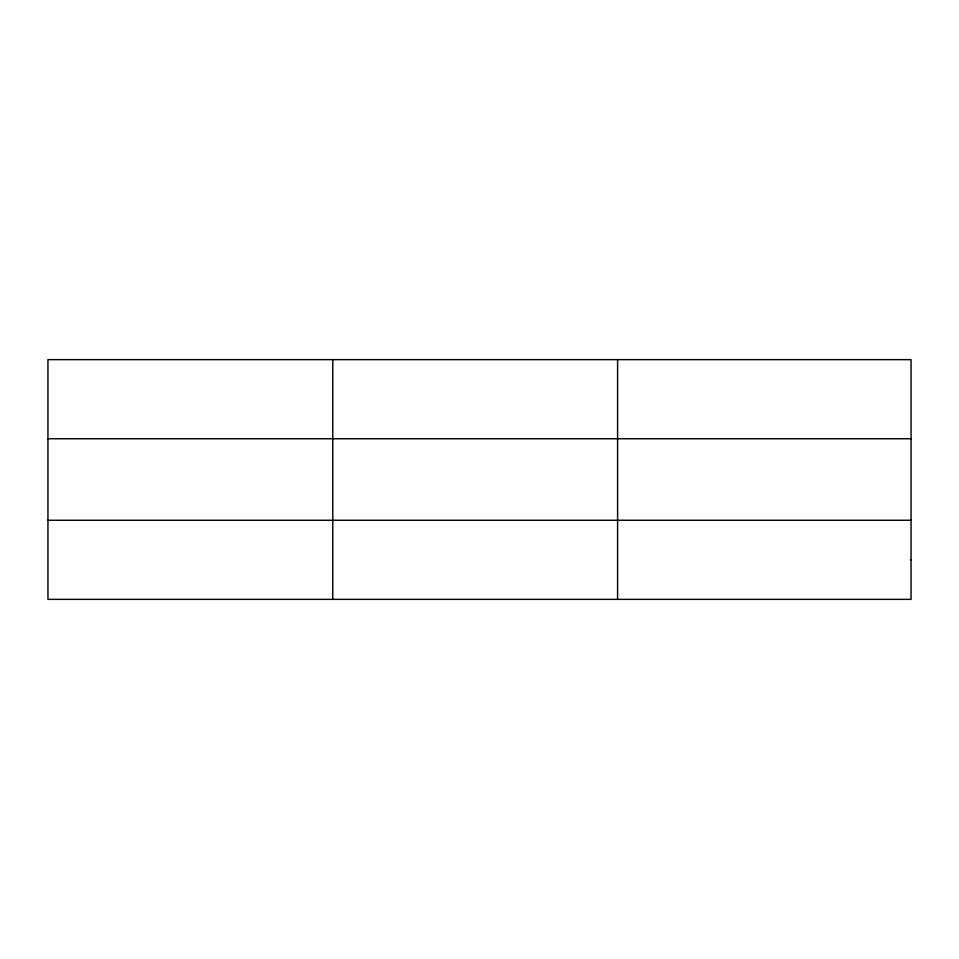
<?xml version="1.0" encoding="UTF-8"?>
<svg xmlns="http://www.w3.org/2000/svg" width="959" height="959" viewBox="0 0 959 959"><rect width="100%" height="100%" fill="white"/><g stroke="black" fill="none" stroke-linecap="round" stroke-linejoin="round"><path stroke-width="1.44" d="M332.773 359.637L332.773 599.363M617.596 359.637L617.596 599.363M47.95 438.743L911.05 438.743M47.95 520.257L911.05 520.257M911.05 559.804L911.05 599.363L47.95 599.363L47.95 359.637L911.05 359.637L911.05 559.804"/></g></svg>
